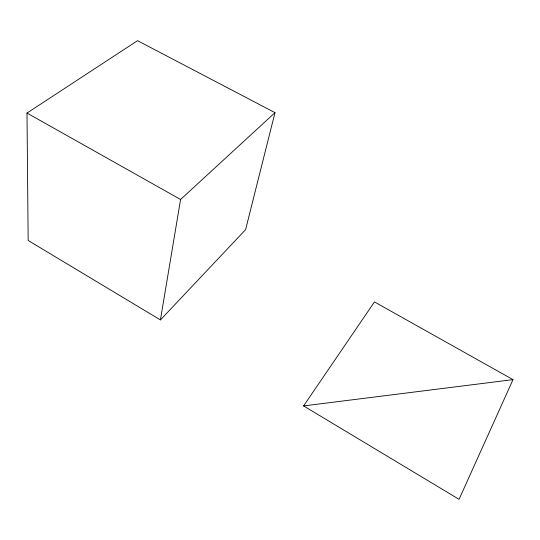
<?xml version="1.0" encoding="UTF-8"?>
<svg xmlns="http://www.w3.org/2000/svg" width="540" height="540" viewBox="0 0 540 540"><rect width="100%" height="100%" fill="white"/><g stroke="black" fill="none" stroke-linecap="round" stroke-linejoin="round"><path stroke-width="0.81" d="M160.421 319.923L180.576 199.483L274.995 112.658L137.545 40.675L27 113.056L28.161 240.476L160.421 319.923L245.606 229.642L274.995 112.658M513 379.633L459.068 499.325L303.588 405.925L374.456 301.921L513 379.633L303.588 405.925M27 113.056L180.576 199.483"/></g></svg>
